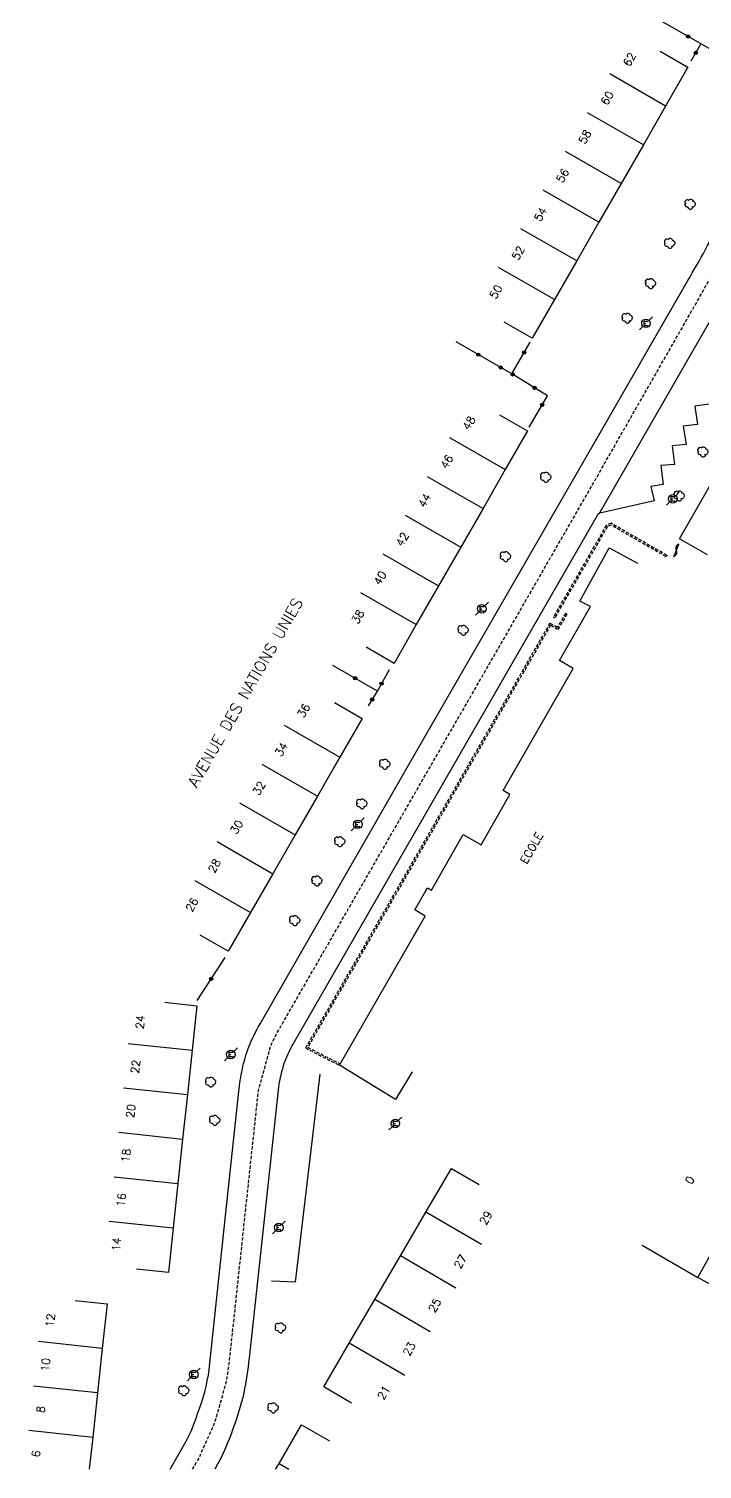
# Model space of a CAD drawing. Header units: millimetres. Extents: x 161000 to 162000, y 126999 to 128000.
# Drawn here: x 161029.2 to 161134, y 127000 to 127224.1 of the extents above; entities that cross this region are included whole.
import ezdxf
from ezdxf.enums import TextEntityAlignment as Align

# ---------------------------------------------------------------- set-up
doc = ezdxf.new("R2010")
doc.units = ezdxf.units.MM
doc.linetypes.add('DASHED', pattern=[0.75, 0.5, -0.25])
doc.layers.get('0').update_dxf_attribs({"linetype": 'CONTINUOUS'})
for name, color, linetype in [('W0001', 6, 'DASHED'), ('W0008', 7, 'CONTINUOUS'), ('W0100', 7, 'CONTINUOUS'), ('W0112', 1, 'DASHED'), ('W0300', 7, 'CONTINUOUS'), ('W0310', 3, 'CONTINUOUS'), ('W0322', 7, 'CONTINUOUS'), ('W0471', 7, 'CONTINUOUS'), ('W0984', 7, 'CONTINUOUS'), ('W0989', 7, 'CONTINUOUS'), ('W0991', 7, 'CONTINUOUS'), ('W1102', 7, 'CONTINUOUS')]:
    doc.layers.add(name, color=color, linetype=linetype)
doc.styles.get("Standard").update_dxf_attribs({"font": 'romans.shx', "width": 0.85})

# ---------------------------------------------------------------- blocks, each defined once
blk = doc.blocks.new('T300')
for p, q in [((-0.8, 0.51), (-0.86, 0.34)), ((-0.86, 0.34), (-0.86, 0.17)), ((-0.86, 0.17), (-0.74, 0.06)), ((-0.69, 0.63), (-0.8, 0.51)), ((-0.8, -0.06), (-0.74, 0.06)), ((-0.74, 0.06), (-0.69, 0.11)), ((-0.57, 0.69), (-0.69, 0.63)), ((-0.46, 0.69), (-0.57, 0.69)), ((-0.29, 0.63), (-0.46, 0.69)), ((-0.29, 0.63), (-0.17, 0.74)), ((-0.23, 0.57), (-0.29, 0.63)), ((-0.17, 0.74), (-0.06, 0.8)), ((-0.06, 0.8), (0.06, 0.8)), ((0.06, 0.8), (0.23, 0.74)), ((0.23, 0.74), (0.34, 0.63)), ((0.34, 0.63), (0.4, 0.51)), ((0.46, 0.46), (0.34, 0.46)), ((0.4, 0.51), (0.4, 0.46)), ((0.57, 0.4), (0.46, 0.46)), ((0.57, 0.4), (0.69, 0.29)), ((0.69, 0.29), (0.74, 0.17)), ((0.74, 0.06), (0.69, -0.17)), ((0.74, 0.17), (0.74, 0.06)), ((-0.8, -0.17), (-0.8, -0.06)), ((-0.8, -0.23), (-0.8, -0.17)), ((-0.74, -0.34), (-0.8, -0.23)), ((-0.69, -0.4), (-0.74, -0.34)), ((-0.51, -0.46), (-0.69, -0.4)), ((-0.4, -0.46), (-0.51, -0.46)), ((-0.4, -0.46), (-0.34, -0.46)), ((-0.34, -0.46), (-0.34, -0.4)), ((-0.34, -0.51), (-0.34, -0.46)), ((-0.29, -0.63), (-0.34, -0.51)), ((-0.17, -0.74), (-0.29, -0.63)), ((-0.06, -0.8), (-0.17, -0.74)), ((0.06, -0.8), (-0.06, -0.8)), ((0.17, -0.74), (0.06, -0.8)), ((0.23, -0.69), (0.17, -0.74)), ((0.29, -0.46), (0.23, -0.46)), ((0.29, -0.63), (0.23, -0.69)), ((0.46, -0.4), (0.29, -0.46)), ((0.34, -0.51), (0.29, -0.63)), ((0.34, -0.51), (0.34, -0.46)), ((0.57, -0.34), (0.46, -0.4)), ((0.63, -0.29), (0.57, -0.34)), ((0.69, -0.17), (0.63, -0.29))]:
    blk.add_line(p, q)
blk = doc.blocks.new('T471')
for p, q in [((-0.333334, 0.333334), (-0.333334, -0.333334)), ((-0.333334, 0.333334), (0.333334, 0.333334)), ((-0.333334, 0), (0, 0)), ((0.500001, 0.500001), (1.000002, 1.000002)), ((-0.500001, -0.500001), (-1.000002, -1.000002)), ((-0.333334, -0.333334), (0.333334, -0.333334))]:
    blk.add_line(p, q)
blk.add_ellipse((0, 0), major_axis=(0.471405, 0.471405), ratio=1, start_param=5.4977871438, end_param=11.780972451)
blk = doc.blocks.new('t322o')
at = {"color": 0, "linetype": 'Continuous'}
for radius in [0.25, 0.15]:
    blk.add_circle((0, 0), radius, dxfattribs=at)
blk = doc.blocks.new('t310o')
at = {"color": 0, "linetype": 'Continuous'}
for centre, start, end in [((-0.5, 0.38), 216.8699, 323.1304), ((0.5, -0.37), 36.8699, 143.1303)]:
    blk.add_arc(centre, 0.625, start, end, dxfattribs=at)

msp = doc.modelspace()

# ---------------------------------------------------------------- linework, layer by layer
at = {"layer": 'W0001', "flags": 128}
msp.add_lwpolyline([(161054.7, 127000), (161055.72, 127001.75), (161058.24, 127007.45), (161059.99, 127013.69), (161060.4, 127016.37), (161064.95, 127058.86), (161066.91, 127065.98), (161067.8, 127067.79), (161116.47, 127152.35), (161143.33, 127199.38), (161146.36, 127212.55), (161146.36, 127212.55)], dxfattribs=at)
at = {"layer": 'W0008', "flags": 128}
for points in [[(161051.21, 127000), (161053.72, 127004.34, 0.0491), (161055.49, 127008.63, 0.0555), (161057.31, 127015.49), (161060.26, 127043.29), (161061.88, 127058.75, -0.0274), (161062.45, 127062.23, -0.0386), (161063.45, 127065.69, -0.038), (161065.23, 127069.3), (161089.49, 127111.59), (161115.15, 127156.08), (161131.74, 127184.9, 0.0246), (161137.02, 127194.71, 0.0562), (161140.83, 127206.71), (161153.17, 127267.97)], [(161173.63, 127176.37), (161179.77, 127187.17, 0.184), (161180.14, 127189.01, 0.1981), (161178.96, 127190.45), (161152.69, 127205.44, 0.2529), (161150.72, 127205.38, 0.1439), (161149.65, 127204.04, 0.0177), (161149.04, 127202.66), (161117.92, 127148.57), (161117.92, 127148.57)], [(161117.92, 127148.57), (161117.78, 127148.62), (161070.38, 127066.28, 0.103), (161068.01, 127058.97), (161063.5, 127017.25, -0.0269), (161062.67, 127011.88, -0.0343), (161060.99, 127006.26, -0.038166), (161058.18, 127000)]]:
    msp.add_lwpolyline(points, format="xyb", dxfattribs=at)
for points in [[(161135.05, 127165.66), (161132.83, 127165.35), (161133.26, 127162.53), (161131.03, 127162.25), (161131.48, 127159.41), (161129.3, 127159.21), (161129.7, 127156.28), (161127.57, 127156.14), (161127.91, 127153.15), (161126.01, 127152.87), (161126.5, 127150.64), (161118.04, 127148.72), (161118.04, 127148.72)], [(161074.48, 127061.43), (161070.68, 127029.09), (161066.99, 127029.27), (161066.99, 127029.27)]]:
    msp.add_lwpolyline(points, dxfattribs=at)
at = {"layer": 'W0100', "flags": 128}
for points in [[(161127.43, 127220.57), (161131.77, 127218.07), (161128.3, 127212.05), (161124.84, 127206.03), (161121.38, 127200.01), (161117.92, 127193.98), (161114.46, 127187.96), (161110.99, 127181.94), (161107.53, 127175.92), (161103.2, 127178.41), (161103.2, 127178.41)], [(161134.83, 127142.23), (161130.48, 127144.71), (161134.36, 127151.51), (161138.25, 127158.32), (161142.13, 127165.12), (161146.01, 127171.92), (161149.89, 127178.73), (161153.77, 127185.53), (161157.66, 127192.33), (161165.36, 127187.94), (161162.88, 127183.59), (161162.88, 127183.59)], [(161102.48, 127164.01), (161106.81, 127161.51), (161103.35, 127155.49), (161099.89, 127149.46), (161096.43, 127143.43), (161092.97, 127137.41), (161089.51, 127131.38), (161086.05, 127125.35), (161081.72, 127127.85), (161081.72, 127127.85)], [(161088.88, 127061.79), (161086.28, 127057.52), (161077.55, 127062.83), (161090.9, 127086), (161089.27, 127086.99), (161091.25, 127090.45), (161091.85, 127090.08), (161096.82, 127098.74), (161099.6, 127097.14), (161104.08, 127104.97), (161103, 127105.59), (161113.92, 127124.55), (161111.78, 127125.77), (161116.59, 127134.18), (161114.96, 127135.05), (161119.53, 127143.34), (161123.91, 127140.92), (161123.91, 127140.92)], [(161076.76, 127119.27), (161081.09, 127116.77), (161077.61, 127110.74), (161074.14, 127104.7), (161070.66, 127098.67), (161067.18, 127092.63), (161063.71, 127086.6), (161060.23, 127080.56), (161055.9, 127083.06), (161055.9, 127083.06)], [(161050.4, 127072.63), (161055.37, 127072.1), (161054.63, 127065.18), (161053.9, 127058.27), (161053.16, 127051.35), (161052.43, 127044.43), (161051.69, 127037.52), (161050.96, 127030.6), (161045.98, 127031.13), (161045.98, 127031.13)], [(161136.76, 127013.3), (161141.14, 127010.88), (161147.33, 127022.05), (161148.87, 127024.81), (161145.28, 127026.8), (161143.75, 127024.03), (161133.31, 127029.82), (161139.29, 127040.49), (161145.64, 127051.82), (161141.28, 127054.27), (161141.28, 127054.27)], [(161079.43, 127010.28), (161075.11, 127012.8), (161079.09, 127019.6), (161083.06, 127026.4), (161087.03, 127033.19), (161091.01, 127039.99), (161094.98, 127046.79), (161099.3, 127044.26), (161099.3, 127044.26)], [(161036.42, 127026.25), (161041.4, 127025.72), (161040.65, 127018.79), (161039.91, 127011.87), (161039.17, 127004.95), (161038.64, 127000)], [(161067.63, 127000), (161068.16, 127000.9), (161071.67, 127006.91), (161075.99, 127004.39), (161075.99, 127004.39)]]:
    msp.add_lwpolyline(points, dxfattribs=at)
at = {"layer": 'W0112'}
for p, q in [((161119.06, 127146.81), (161110.83, 127132.52)), ((161119.24, 127146.62), (161111.04, 127132.4)), ((161119.82, 127147.15), (161119.06, 127146.81)), ((161119.8, 127146.87), (161119.24, 127146.62)), ((161128.36, 127141.94), (161119.8, 127146.87)), ((161128.48, 127142.16), (161119.82, 127147.15)), ((161112.71, 127133.12), (161111.45, 127130.94)), ((161112.92, 127132.99), (161111.54, 127130.6)), ((161110.28, 127131.6), (161072.28, 127065.52)), ((161110.38, 127131.27), (161072.63, 127065.63)), ((161111.45, 127130.94), (161110.28, 127131.6)), ((161111.54, 127130.6), (161110.38, 127131.27)), ((161072.28, 127065.52), (161077.55, 127062.83)), ((161072.63, 127065.63), (161077.67, 127063.05))]:
    msp.add_line(p, q, dxfattribs=at)
for points in [[(161128.48, 127142.16), (161128.36, 127141.94)], [(161112.92, 127132.99), (161112.71, 127133.12)], [(161111.04, 127132.4), (161110.83, 127132.52)], [(161077.55, 127062.83), (161077.67, 127063.05)]]:
    msp.add_lwpolyline(points, dxfattribs=at)
at = {"layer": 'W0310', "flags": 128}
msp.add_lwpolyline([(161130.32, 127143.85), (161129.54, 127141.87), (161129.54, 127141.87)], dxfattribs=at)
at = {"layer": 'W0322', "flags": 128}
for points in [[(161140.51, 127217.88), (161119.18, 127230.1), (161119.89, 127231.36), (161119.89, 127231.36)], [(161132.29, 127219.08), (161133.83, 127221.75), (161133.83, 127221.75)], [(161104.37, 127170.37), (161095.7, 127175.35), (161095.7, 127175.35)], [(161107.09, 127162.09), (161109.92, 127166.98), (161104.37, 127170.37), (161107.21, 127175.29), (161107.21, 127175.29)], [(161083.45, 127121.05), (161076.52, 127125.04), (161076.52, 127125.04)], [(161082.09, 127118.75), (161083.45, 127121.05), (161085.34, 127124.37), (161085.34, 127124.37)], [(161055.43, 127072.93), (161059.78, 127079.6), (161059.78, 127079.6)]]:
    msp.add_lwpolyline(points, dxfattribs=at)
at = {"layer": 'W1102', "flags": 128}
for points in [[(161128.3, 127212.05), (161119.63, 127217.04), (161119.63, 127217.04)], [(161124.84, 127206.03), (161116.17, 127211.01), (161116.17, 127211.01)], [(161121.38, 127200.01), (161112.71, 127204.99), (161112.71, 127204.99)], [(161117.92, 127193.98), (161109.25, 127198.97), (161109.25, 127198.97)], [(161114.46, 127187.96), (161105.79, 127192.95), (161105.79, 127192.95)], [(161110.99, 127181.94), (161102.32, 127186.92), (161102.32, 127186.92)], [(161094.68, 127160.47), (161103.35, 127155.49), (161103.35, 127155.49)], [(161091.22, 127154.44), (161099.89, 127149.46), (161099.89, 127149.46)], [(161087.76, 127148.41), (161096.43, 127143.43), (161096.43, 127143.43)], [(161084.3, 127142.39), (161092.97, 127137.41), (161092.97, 127137.41)], [(161080.84, 127136.36), (161089.51, 127131.38), (161089.51, 127131.38)], [(161068.95, 127115.73), (161077.61, 127110.74), (161077.61, 127110.74)], [(161065.47, 127109.69), (161074.14, 127104.7), (161074.14, 127104.7)], [(161061.99, 127103.66), (161070.66, 127098.67), (161070.66, 127098.67)], [(161058.52, 127097.62), (161067.18, 127092.63), (161067.18, 127092.63)], [(161055.04, 127091.59), (161063.71, 127086.6), (161063.71, 127086.6)], [(161044.69, 127066.24), (161054.63, 127065.18), (161054.63, 127065.18)], [(161043.95, 127059.32), (161053.9, 127058.27), (161053.9, 127058.27)], [(161043.22, 127052.41), (161053.16, 127051.35), (161053.16, 127051.35)], [(161042.48, 127045.49), (161052.43, 127044.43), (161052.43, 127044.43)], [(161041.75, 127038.58), (161051.69, 127037.52), (161051.69, 127037.52)], [(161099.64, 127034.94), (161091.01, 127039.99), (161091.01, 127039.99)], [(161124.67, 127034.87), (161133.31, 127029.82), (161133.31, 127029.82)], [(161095.67, 127028.15), (161087.03, 127033.19), (161087.03, 127033.19)], [(161091.69, 127021.35), (161083.06, 127026.4), (161083.06, 127026.4)], [(161040.65, 127018.79), (161030.71, 127019.86), (161030.71, 127019.86)], [(161087.72, 127014.55), (161079.09, 127019.6), (161079.09, 127019.6)], [(161039.91, 127011.87), (161029.97, 127012.94), (161029.97, 127012.94)], [(161039.17, 127004.95), (161029.22, 127006.01), (161029.22, 127006.01)], [(161068.16, 127000.9), (161069.7, 127000)]]:
    msp.add_lwpolyline(points, dxfattribs=at)

# ---------------------------------------------------------------- block references
at = {"layer": 'W0300'}
for p in [(161132.16, 127196.75), (161128.97, 127190.67), (161126, 127184.42), (161122.37, 127179.04), (161134.14, 127158.23), (161109.7, 127154.28), (161130.44, 127151.38), (161103.43, 127141.96), (161096.85, 127130.5), (161084.65, 127109.64), (161081.08, 127103.49), (161077.65, 127097.6), (161074.09, 127091.49), (161070.64, 127085.32), (161057.55, 127060.2), (161058.19, 127054.25), (161068.42, 127021.98), (161053.38, 127012.2), (161067.26, 127009.54)]:
    msp.add_blockref('T300', p, dxfattribs=at)
at = {"layer": 'W0310', "rotation": 248.5219790777443}
msp.add_blockref('t310o', (161129.97, 127142.95), dxfattribs=at)
at = {"layer": 'W0322'}
for p, rotation in [((161131.81, 127222.87), 150.2062881441281), ((161133, 127220.31), 150.2062881441281), ((161099.16, 127173.36), 150.1066611754969), ((161106.29, 127173.7), 59.96422252182462), ((161102.63, 127171.37), 150.1066611754969), ((161104.5, 127170.29), 148.6038432426908), ((161107.91, 127168.2), 148.6038432426908), ((161109.09, 127165.55), 59.92800085065082), ((161079.99, 127123.04), 150.0487582798504), ((161084.11, 127122.2), 60.43466520020479), ((161082.66, 127119.72), 60.43466520020479), ((161057.61, 127076.28), 56.84985728606131)]:
    msp.add_blockref('t322o', p, dxfattribs=dict(at, rotation=rotation))
at = {"layer": 'W0471'}
for p in [(161125.24, 127178.24), (161129.43, 127150.96), (161099.72, 127133.85), (161080.4, 127100.31), (161060.67, 127064.52), (161086.25, 127053.78), (161068.12, 127037.6), (161054.89, 127014.74)]:
    msp.add_blockref('T471', p, dxfattribs=at)

# ---------------------------------------------------------------- texts
at = {"layer": 'W0984'}
msp.add_text('ECOLE', height=1.25, rotation=60.1544, dxfattribs=at).set_placement((161107.44, 127096.63), align=Align.MIDDLE)
at = {"layer": 'W0989'}
msp.add_text('AVENUE DES NATIONS UNIES', height=1.75, rotation=60.1333, dxfattribs=at).set_placement((161062.9, 127120.82), align=Align.MIDDLE)
at = {"layer": 'W0991'}
for s, rotation, p in [('62', 60.1067, (161122.67, 127219.3)), ('60', 60.1067, (161119.2, 127213.28)), ('58', 60.1067, (161115.74, 127207.25)), ('56', 60.1074, (161112.28, 127201.23)), ('54', 60.1067, (161108.82, 127195.21)), ('52', 60.1067, (161105.36, 127189.19)), ('50', 60.1067, (161101.89, 127183.16)), ('48', 60.1379, (161097.71, 127162.73)), ('46', 60.1386, (161094.25, 127156.71)), ('44', 60.1391, (161090.79, 127150.68)), ('42', 60.1386, (161087.33, 127144.65)), ('40', 60.1379, (161083.87, 127138.63)), ('38', 60.1386, (161080.41, 127132.6)), ('36', 60.049, (161071.99, 127118)), ('34', 60.0493, (161068.51, 127111.96)), ('32', 60.0486, (161065.03, 127105.93)), ('30', 60.0493, (161061.56, 127099.89)), ('28', 60.0486, (161058.08, 127093.86)), ('26', 60.0497, (161054.6, 127087.82)), ('24', 83.93, (161046.55, 127069.54)), ('22', 83.93, (161045.81, 127062.62)), ('20', 83.9299, (161045.08, 127055.71)), ('18', 83.93, (161044.34, 127048.79)), ('0', 60.7245, (161132.06, 127044.98)), ('16', 83.9299, (161043.61, 127041.88)), ('29', 59.6874, (161100.33, 127039.1)), ('14', 83.93, (161042.87, 127034.96)), ('27', 59.687, (161096.36, 127032.3)), ('25', 59.688, (161092.38, 127025.5)), ('12', 83.8766, (161032.57, 127023.16)), ('23', 59.6874, (161088.41, 127018.71)), ('10', 83.8758, (161031.83, 127016.24)), ('21', 59.6874, (161084.44, 127011.91)), ('8', 83.8767, (161031.09, 127009.31)), ('6', 83.8758, (161030.34, 127002.39))]:
    msp.add_text(s, height=1.25, rotation=rotation, dxfattribs=at).set_placement(p, align=Align.MIDDLE)

doc.saveas('drawing.dxf')
